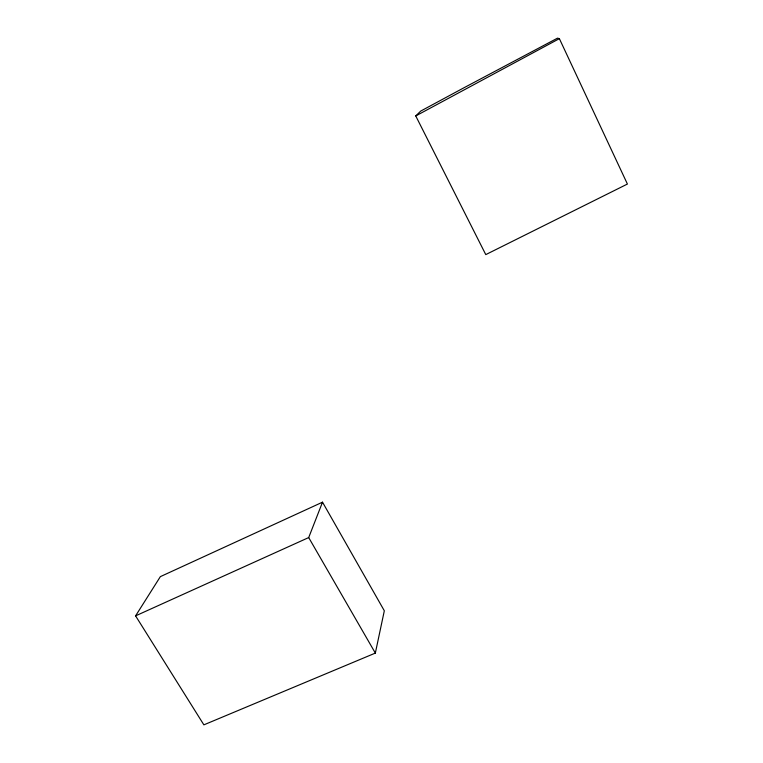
<?xml version="1.0" encoding="UTF-8"?>
<svg xmlns="http://www.w3.org/2000/svg" width="763" height="763" viewBox="0 0 763 763"><rect width="100%" height="100%" fill="white"/><g stroke="black" fill="none" stroke-linecap="round" stroke-linejoin="round"><path stroke-width="1.14" d="M375.339 653.09L384.323 610.781L322.511 502.178L160.354 576.637L135.585 615.865L203.874 724.85L375.339 653.09L308.7 537.562L322.511 502.178M415.749 115.938L420.728 111.074L463.322 88.107L557.505 38.15L559.374 38.655L627.415 184.045L485.773 254.613L415.749 115.938L559.374 38.655M135.585 615.865L308.7 537.562"/></g></svg>
